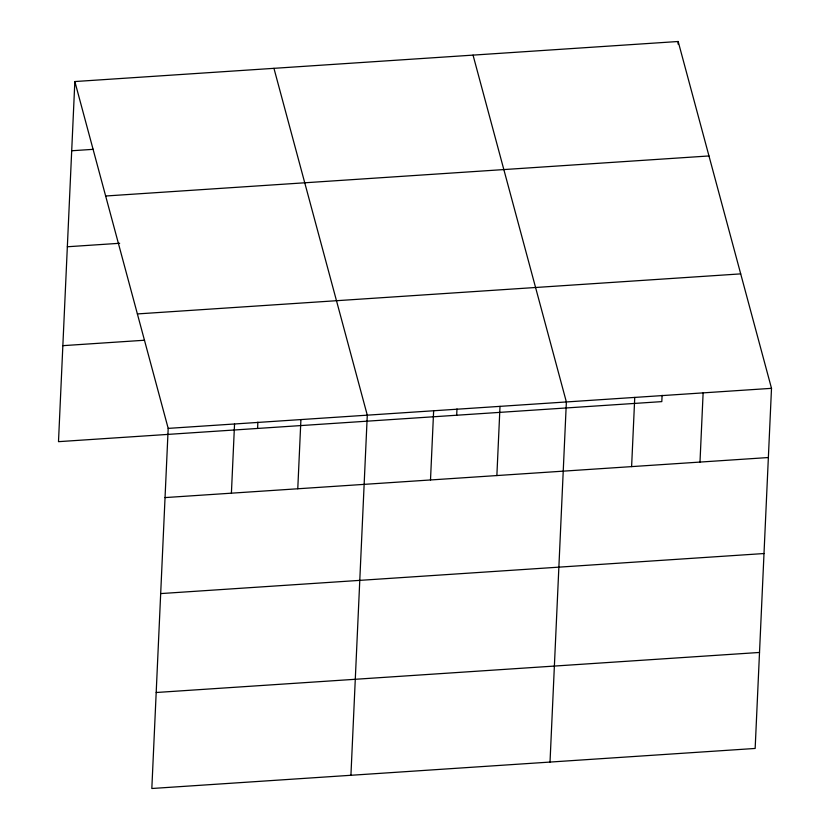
<?xml version="1.0" encoding="UTF-8"?>
<svg xmlns="http://www.w3.org/2000/svg" width="830" height="830" viewBox="0 0 830 830"><rect width="100%" height="100%" fill="white"/><g stroke="black" fill="none" stroke-linecap="round" stroke-linejoin="round"><path stroke-width="1.25" d="M74.845 81.547L168.189 428.384L151.828 788.5L755.155 748.452L771.506 388.336L678.172 41.5L74.845 81.547L58.494 441.664L661.811 401.616L662.101 395.298M231.404 493.186L234.548 423.974M257.591 428.446L257.881 422.138M297.773 488.777L300.917 419.575M350.924 775.282L367.285 415.166L273.942 68.33M430.5 479.968L433.644 410.767M456.687 415.228L456.977 408.92M496.869 475.559L500.013 406.358M550.02 762.065L566.371 401.948L473.038 55.112M631.609 466.616L634.753 397.414M678.048 44.063L678.172 41.5M699.991 462.082L703.124 392.87M71.702 150.759L93.406 149.317M105.649 196.005L708.965 155.957M67.344 246.759L119.676 243.283M137.386 313.927L740.702 273.879M62.852 345.664L144.534 340.238M168.189 428.384L771.506 388.336M165.046 497.585L768.362 457.538M160.688 593.585L764.005 553.537M156.196 692.5L759.512 652.453"/></g></svg>
